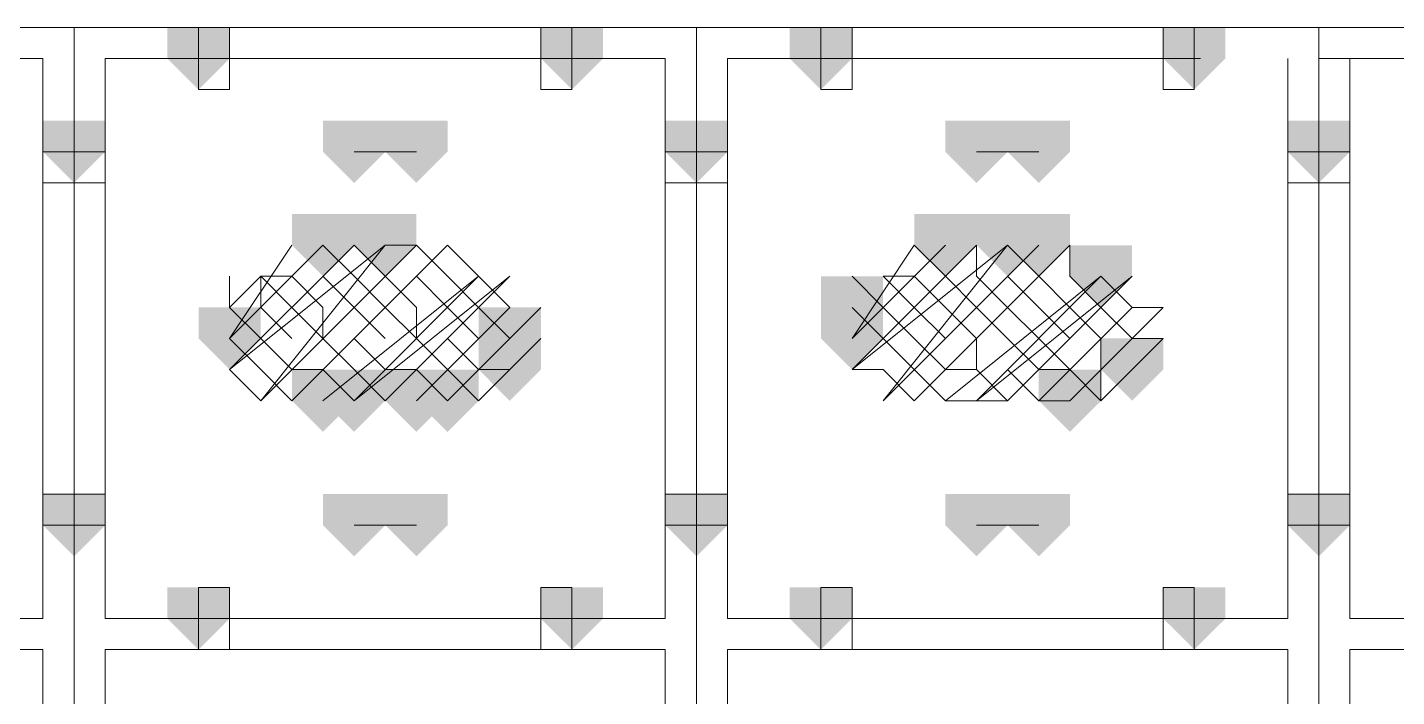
# Model space of a CAD drawing. Header units: millimetres. Extents: x 2315 to 4619, y 1334 to 1897.
# Drawn here: x 3735.823 to 3738.51, y 1527.128 to 1528.442 of the extents above; entities that cross this region are included whole.
import ezdxf

# ---------------------------------------------------------------- set-up
doc = ezdxf.new("R2010")
doc.units = ezdxf.units.MM
doc.linetypes.add('PDF_IMPORT', pattern=[1, 0.8, -0.2])
for name, color, linetype in [('PDF_3中心线层', 1, 'Continuous'), ('PDF_4虚线层', 2, 'Continuous'), ('PDF_5剖面线层', 2, 'Continuous'), ('PDF_细实线层', 7, 'Continuous')]:
    doc.layers.add(name, color=color, linetype=linetype)

msp = doc.modelspace()

# ---------------------------------------------------------------- hatches: boundary and pattern name
at = {"layer": 'PDF_3中心线层', "transparency": 33554559}
for points in [[(3736.1586, 1528.4417), (3736.0975, 1528.4417), (3736.0975, 1528.3806), (3736.1586, 1528.3195), (3736.2197, 1528.3806), (3736.2197, 1528.4417)], [(3736.1586, 1528.4417), (3736.0975, 1528.4417), (3736.0975, 1528.3806), (3736.1586, 1528.3195), (3736.2197, 1528.3806), (3736.2197, 1528.4417)], [(3736.1586, 1528.4417), (3736.0975, 1528.4417), (3736.0975, 1528.3806), (3736.1586, 1528.3195), (3736.2197, 1528.3806), (3736.2197, 1528.4417)], [(3736.1586, 1528.4417), (3736.0975, 1528.4417), (3736.0975, 1528.3806), (3736.1586, 1528.3195), (3736.2197, 1528.3806), (3736.2197, 1528.4417)], [(3736.8916, 1528.4417), (3736.8305, 1528.4417), (3736.8305, 1528.3806), (3736.8916, 1528.3195), (3736.9527, 1528.3806), (3736.9527, 1528.4417)], [(3736.8916, 1528.4417), (3736.8305, 1528.4417), (3736.8305, 1528.3806), (3736.8916, 1528.3195), (3736.9527, 1528.3806), (3736.9527, 1528.4417)], [(3736.8916, 1528.4417), (3736.8305, 1528.4417), (3736.8305, 1528.3806), (3736.8916, 1528.3195), (3736.9527, 1528.3806), (3736.9527, 1528.4417)], [(3736.8916, 1528.4417), (3736.8305, 1528.4417), (3736.8305, 1528.3806), (3736.8916, 1528.3195), (3736.9527, 1528.3806), (3736.9527, 1528.4417)], [(3737.3802, 1528.4417), (3737.3192, 1528.4417), (3737.3192, 1528.3806), (3737.3802, 1528.3195), (3737.4413, 1528.3806), (3737.4413, 1528.4417)], [(3737.3802, 1528.4417), (3737.3192, 1528.4417), (3737.3192, 1528.3806), (3737.3802, 1528.3195), (3737.4413, 1528.3806), (3737.4413, 1528.4417)], [(3737.3802, 1528.4417), (3737.3192, 1528.4417), (3737.3192, 1528.3806), (3737.3802, 1528.3195), (3737.4413, 1528.3806), (3737.4413, 1528.4417)], [(3737.3802, 1528.4417), (3737.3192, 1528.4417), (3737.3192, 1528.3806), (3737.3802, 1528.3195), (3737.4413, 1528.3806), (3737.4413, 1528.4417)], [(3738.1132, 1528.4417), (3738.0521, 1528.4417), (3738.0521, 1528.3806), (3738.1132, 1528.3195), (3738.1743, 1528.3806), (3738.1743, 1528.4417)], [(3738.1132, 1528.4417), (3738.0521, 1528.4417), (3738.0521, 1528.3806), (3738.1132, 1528.3195), (3738.1743, 1528.3806), (3738.1743, 1528.4417)], [(3738.1132, 1528.4417), (3738.0521, 1528.4417), (3738.0521, 1528.3806), (3738.1132, 1528.3195), (3738.1743, 1528.3806), (3738.1743, 1528.4417)], [(3738.1132, 1528.4417), (3738.0521, 1528.4417), (3738.0521, 1528.3806), (3738.1132, 1528.3195), (3738.1743, 1528.3806), (3738.1743, 1528.4417)], [(3735.9143, 1528.2584), (3735.8532, 1528.2584), (3735.8532, 1528.1974), (3735.9143, 1528.1363), (3735.9754, 1528.1974), (3735.9754, 1528.2584)], [(3735.9143, 1528.2584), (3735.8532, 1528.2584), (3735.8532, 1528.1974), (3735.9143, 1528.1363), (3735.9754, 1528.1974), (3735.9754, 1528.2584)], [(3735.9143, 1528.2584), (3735.8532, 1528.2584), (3735.8532, 1528.1974), (3735.9143, 1528.1363), (3735.9754, 1528.1974), (3735.9754, 1528.2584)], [(3735.9143, 1528.2584), (3735.8532, 1528.2584), (3735.8532, 1528.1974), (3735.9143, 1528.1363), (3735.9754, 1528.1974), (3735.9754, 1528.2584)], [(3737.1359, 1528.2584), (3737.0748, 1528.2584), (3737.0748, 1528.1974), (3737.1359, 1528.1363), (3737.197, 1528.1974), (3737.197, 1528.2584)], [(3737.1359, 1528.2584), (3737.0748, 1528.2584), (3737.0748, 1528.1974), (3737.1359, 1528.1363), (3737.197, 1528.1974), (3737.197, 1528.2584)], [(3737.1359, 1528.2584), (3737.0748, 1528.2584), (3737.0748, 1528.1974), (3737.1359, 1528.1363), (3737.197, 1528.1974), (3737.197, 1528.2584)], [(3737.1359, 1528.2584), (3737.0748, 1528.2584), (3737.0748, 1528.1974), (3737.1359, 1528.1363), (3737.197, 1528.1974), (3737.197, 1528.2584)], [(3738.3575, 1528.2584), (3738.2965, 1528.2584), (3738.2965, 1528.1974), (3738.3575, 1528.1363), (3738.4186, 1528.1974), (3738.4186, 1528.2584)], [(3738.3575, 1528.2584), (3738.2965, 1528.2584), (3738.2965, 1528.1974), (3738.3575, 1528.1363), (3738.4186, 1528.1974), (3738.4186, 1528.2584)], [(3738.3575, 1528.2584), (3738.2965, 1528.2584), (3738.2965, 1528.1974), (3738.3575, 1528.1363), (3738.4186, 1528.1974), (3738.4186, 1528.2584)], [(3738.3575, 1528.2584), (3738.2965, 1528.2584), (3738.2965, 1528.1974), (3738.3575, 1528.1363), (3738.4186, 1528.1974), (3738.4186, 1528.2584)], [(3735.9143, 1527.5255), (3735.8532, 1527.5255), (3735.8532, 1527.4644), (3735.9143, 1527.4033), (3735.9754, 1527.4644), (3735.9754, 1527.5255)], [(3735.9143, 1527.5255), (3735.8532, 1527.5255), (3735.8532, 1527.4644), (3735.9143, 1527.4033), (3735.9754, 1527.4644), (3735.9754, 1527.5255)], [(3737.1359, 1527.5255), (3737.0748, 1527.5255), (3737.0748, 1527.4644), (3737.1359, 1527.4033), (3737.197, 1527.4644), (3737.197, 1527.5255)], [(3737.1359, 1527.5255), (3737.0748, 1527.5255), (3737.0748, 1527.4644), (3737.1359, 1527.4033), (3737.197, 1527.4644), (3737.197, 1527.5255)], [(3738.3575, 1527.5255), (3738.2965, 1527.5255), (3738.2965, 1527.4644), (3738.3575, 1527.4033), (3738.4186, 1527.4644), (3738.4186, 1527.5255)], [(3738.3575, 1527.5255), (3738.2965, 1527.5255), (3738.2965, 1527.4644), (3738.3575, 1527.4033), (3738.4186, 1527.4644), (3738.4186, 1527.5255)], [(3736.1586, 1527.3422), (3736.0975, 1527.3422), (3736.0975, 1527.2811), (3736.1586, 1527.2201), (3736.2197, 1527.2811), (3736.2197, 1527.3422)], [(3736.1586, 1527.3422), (3736.0975, 1527.3422), (3736.0975, 1527.2811), (3736.1586, 1527.2201), (3736.2197, 1527.2811), (3736.2197, 1527.3422)], [(3736.1586, 1527.3422), (3736.0975, 1527.3422), (3736.0975, 1527.2811), (3736.1586, 1527.2201), (3736.2197, 1527.2811), (3736.2197, 1527.3422)], [(3736.1586, 1527.3422), (3736.0975, 1527.3422), (3736.0975, 1527.2811), (3736.1586, 1527.2201), (3736.2197, 1527.2811), (3736.2197, 1527.3422)], [(3736.8916, 1527.3422), (3736.8305, 1527.3422), (3736.8305, 1527.2811), (3736.8916, 1527.2201), (3736.9527, 1527.2811), (3736.9527, 1527.3422)], [(3736.8916, 1527.3422), (3736.8305, 1527.3422), (3736.8305, 1527.2811), (3736.8916, 1527.2201), (3736.9527, 1527.2811), (3736.9527, 1527.3422)], [(3736.8916, 1527.3422), (3736.8305, 1527.3422), (3736.8305, 1527.2811), (3736.8916, 1527.2201), (3736.9527, 1527.2811), (3736.9527, 1527.3422)], [(3736.8916, 1527.3422), (3736.8305, 1527.3422), (3736.8305, 1527.2811), (3736.8916, 1527.2201), (3736.9527, 1527.2811), (3736.9527, 1527.3422)], [(3737.3802, 1527.3422), (3737.3192, 1527.3422), (3737.3192, 1527.2811), (3737.3802, 1527.2201), (3737.4413, 1527.2811), (3737.4413, 1527.3422)], [(3737.3802, 1527.3422), (3737.3192, 1527.3422), (3737.3192, 1527.2811), (3737.3802, 1527.2201), (3737.4413, 1527.2811), (3737.4413, 1527.3422)], [(3737.3802, 1527.3422), (3737.3192, 1527.3422), (3737.3192, 1527.2811), (3737.3802, 1527.2201), (3737.4413, 1527.2811), (3737.4413, 1527.3422)], [(3737.3802, 1527.3422), (3737.3192, 1527.3422), (3737.3192, 1527.2811), (3737.3802, 1527.2201), (3737.4413, 1527.2811), (3737.4413, 1527.3422)], [(3738.1132, 1527.3422), (3738.0521, 1527.3422), (3738.0521, 1527.2811), (3738.1132, 1527.2201), (3738.1743, 1527.2811), (3738.1743, 1527.3422)], [(3738.1132, 1527.3422), (3738.0521, 1527.3422), (3738.0521, 1527.2811), (3738.1132, 1527.2201), (3738.1743, 1527.2811), (3738.1743, 1527.3422)], [(3738.1132, 1527.3422), (3738.0521, 1527.3422), (3738.0521, 1527.2811), (3738.1132, 1527.2201), (3738.1743, 1527.2811), (3738.1743, 1527.3422)], [(3738.1132, 1527.3422), (3738.0521, 1527.3422), (3738.0521, 1527.2811), (3738.1132, 1527.2201), (3738.1743, 1527.2811), (3738.1743, 1527.3422)]]:
    msp.add_hatch(color=256, dxfattribs=at).paths.add_polyline_path(points)
at = {"layer": 'PDF_5剖面线层', "transparency": 33554559}
for points in [[(3736.4029, 1528.0752), (3736.3419, 1528.0752), (3736.3419, 1528.0141), (3736.4029, 1527.953), (3736.464, 1528.0141), (3736.464, 1528.0752)], [(3736.5251, 1528.0752), (3736.464, 1528.0752), (3736.464, 1528.0141), (3736.5251, 1527.953), (3736.5862, 1528.0141), (3736.5862, 1528.0752)], [(3737.6246, 1528.0752), (3737.5635, 1528.0752), (3737.5635, 1528.0141), (3737.6246, 1527.953), (3737.6857, 1528.0141), (3737.6857, 1528.0752)], [(3737.7467, 1528.0752), (3737.6857, 1528.0752), (3737.6857, 1528.0141), (3737.7467, 1527.953), (3737.8078, 1528.0141), (3737.8078, 1528.0752)], [(3737.8078, 1528.0752), (3737.7467, 1528.0752), (3737.7467, 1528.0141), (3737.8078, 1527.953), (3737.8689, 1528.0141), (3737.8689, 1528.0752)], [(3737.93, 1528.0141), (3737.8689, 1528.0141), (3737.8689, 1527.953), (3737.93, 1527.8919), (3737.9911, 1527.953), (3737.9911, 1528.0141)], [(3737.4413, 1527.953), (3737.3802, 1527.953), (3737.3802, 1527.8919), (3737.4413, 1527.8309), (3737.5024, 1527.8919), (3737.5024, 1527.953)], [(3736.2197, 1527.8919), (3736.1586, 1527.8919), (3736.1586, 1527.8309), (3736.2197, 1527.7698), (3736.2808, 1527.8309), (3736.2808, 1527.8919)], [(3736.7694, 1527.8919), (3736.7084, 1527.8919), (3736.7084, 1527.8309), (3736.7694, 1527.7698), (3736.8305, 1527.8309), (3736.8305, 1527.8919)], [(3737.4413, 1527.8919), (3737.3802, 1527.8919), (3737.3802, 1527.8309), (3737.4413, 1527.7698), (3737.5024, 1527.8309), (3737.5024, 1527.8919)], [(3736.7694, 1527.8309), (3736.7084, 1527.8309), (3736.7084, 1527.7698), (3736.7694, 1527.7087), (3736.8305, 1527.7698), (3736.8305, 1527.8309)], [(3737.9911, 1527.8309), (3737.93, 1527.8309), (3737.93, 1527.7698), (3737.9911, 1527.7087), (3738.0521, 1527.7698), (3738.0521, 1527.8309)], [(3736.4029, 1527.7698), (3736.3419, 1527.7698), (3736.3419, 1527.7087), (3736.4029, 1527.6476), (3736.464, 1527.7087), (3736.464, 1527.7698)], [(3736.464, 1527.7698), (3736.4029, 1527.7698), (3736.4029, 1527.7087), (3736.464, 1527.6476), (3736.5251, 1527.7087), (3736.5251, 1527.7698)], [(3736.5862, 1527.7698), (3736.5251, 1527.7698), (3736.5251, 1527.7087), (3736.5862, 1527.6476), (3736.6473, 1527.7087), (3736.6473, 1527.7698)], [(3736.6473, 1527.7698), (3736.5862, 1527.7698), (3736.5862, 1527.7087), (3736.6473, 1527.6476), (3736.7084, 1527.7087), (3736.7084, 1527.7698)], [(3737.8689, 1527.7698), (3737.8078, 1527.7698), (3737.8078, 1527.7087), (3737.8689, 1527.6476), (3737.93, 1527.7087), (3737.93, 1527.7698)]]:
    msp.add_hatch(color=256, dxfattribs=at).paths.add_polyline_path(points)
at = {"layer": 'PDF_细实线层', "transparency": 33554559}
for points in [[(3736.1586, 1528.4417), (3736.0975, 1528.4417), (3736.0975, 1528.3806), (3736.1586, 1528.3195), (3736.2197, 1528.3806), (3736.2197, 1528.4417)], [(3736.8916, 1528.4417), (3736.8305, 1528.4417), (3736.8305, 1528.3806), (3736.8916, 1528.3195), (3736.9527, 1528.3806), (3736.9527, 1528.4417)], [(3737.3802, 1528.4417), (3737.3192, 1528.4417), (3737.3192, 1528.3806), (3737.3802, 1528.3195), (3737.4413, 1528.3806), (3737.4413, 1528.4417)], [(3738.1132, 1528.4417), (3738.0521, 1528.4417), (3738.0521, 1528.3806), (3738.1132, 1528.3195), (3738.1743, 1528.3806), (3738.1743, 1528.4417)], [(3735.9143, 1528.2584), (3735.8532, 1528.2584), (3735.8532, 1528.1974), (3735.9143, 1528.1363), (3735.9754, 1528.1974), (3735.9754, 1528.2584)], [(3736.464, 1528.2584), (3736.4029, 1528.2584), (3736.4029, 1528.1974), (3736.464, 1528.1363), (3736.5251, 1528.1974), (3736.5251, 1528.2584)], [(3736.5862, 1528.2584), (3736.5251, 1528.2584), (3736.5251, 1528.1974), (3736.5862, 1528.1363), (3736.6473, 1528.1974), (3736.6473, 1528.2584)], [(3737.1359, 1528.2584), (3737.0748, 1528.2584), (3737.0748, 1528.1974), (3737.1359, 1528.1363), (3737.197, 1528.1974), (3737.197, 1528.2584)], [(3737.6857, 1528.2584), (3737.6246, 1528.2584), (3737.6246, 1528.1974), (3737.6857, 1528.1363), (3737.7467, 1528.1974), (3737.7467, 1528.2584)], [(3737.8078, 1528.2584), (3737.7467, 1528.2584), (3737.7467, 1528.1974), (3737.8078, 1528.1363), (3737.8689, 1528.1974), (3737.8689, 1528.2584)], [(3738.3575, 1528.2584), (3738.2965, 1528.2584), (3738.2965, 1528.1974), (3738.3575, 1528.1363), (3738.4186, 1528.1974), (3738.4186, 1528.2584)], [(3735.9143, 1527.5255), (3735.8532, 1527.5255), (3735.8532, 1527.4644), (3735.9143, 1527.4033), (3735.9754, 1527.4644), (3735.9754, 1527.5255)], [(3736.464, 1527.5255), (3736.4029, 1527.5255), (3736.4029, 1527.4644), (3736.464, 1527.4033), (3736.5251, 1527.4644), (3736.5251, 1527.5255)], [(3736.5862, 1527.5255), (3736.5251, 1527.5255), (3736.5251, 1527.4644), (3736.5862, 1527.4033), (3736.6473, 1527.4644), (3736.6473, 1527.5255)], [(3737.1359, 1527.5255), (3737.0748, 1527.5255), (3737.0748, 1527.4644), (3737.1359, 1527.4033), (3737.197, 1527.4644), (3737.197, 1527.5255)], [(3737.6857, 1527.5255), (3737.6246, 1527.5255), (3737.6246, 1527.4644), (3737.6857, 1527.4033), (3737.7467, 1527.4644), (3737.7467, 1527.5255)], [(3737.8078, 1527.5255), (3737.7467, 1527.5255), (3737.7467, 1527.4644), (3737.8078, 1527.4033), (3737.8689, 1527.4644), (3737.8689, 1527.5255)], [(3738.3575, 1527.5255), (3738.2965, 1527.5255), (3738.2965, 1527.4644), (3738.3575, 1527.4033), (3738.4186, 1527.4644), (3738.4186, 1527.5255)], [(3736.1586, 1527.3422), (3736.0975, 1527.3422), (3736.0975, 1527.2811), (3736.1586, 1527.2201), (3736.2197, 1527.2811), (3736.2197, 1527.3422)], [(3736.8916, 1527.3422), (3736.8305, 1527.3422), (3736.8305, 1527.2811), (3736.8916, 1527.2201), (3736.9527, 1527.2811), (3736.9527, 1527.3422)], [(3737.3802, 1527.3422), (3737.3192, 1527.3422), (3737.3192, 1527.2811), (3737.3802, 1527.2201), (3737.4413, 1527.2811), (3737.4413, 1527.3422)], [(3738.1132, 1527.3422), (3738.0521, 1527.3422), (3738.0521, 1527.2811), (3738.1132, 1527.2201), (3738.1743, 1527.2811), (3738.1743, 1527.3422)]]:
    msp.add_hatch(color=256, dxfattribs=at).paths.add_polyline_path(points)

# ---------------------------------------------------------------- linework, layer by layer
at = {"layer": 'PDF_3中心线层', "lineweight": 18}
for points in [[(3735.9143, 1527.5255), (3735.9143, 1527.4644)], [(3737.1359, 1527.5255), (3737.1359, 1527.4644)], [(3738.3575, 1527.5255), (3738.3575, 1527.4644)]]:
    msp.add_lwpolyline(points, close=True, dxfattribs=at)
at = {"layer": 'PDF_4虚线层', "lineweight": 18}
for points in [[(3735.9143, 1528.4417), (3735.9143, 1525.4487)], [(3737.1359, 1528.4417), (3737.1359, 1525.4487)], [(3738.3575, 1528.4417), (3738.3575, 1525.4487)]]:
    msp.add_lwpolyline(points, dxfattribs=at)
at = {"layer": 'PDF_5剖面线层', "lineweight": 13}
for points in [[(3736.3419, 1528.0141), (3736.2197, 1527.8309), (3736.4029, 1528.0141), (3736.464, 1527.953), (3736.5251, 1527.8919), (3736.5862, 1527.8309), (3736.5862, 1527.8919), (3736.5251, 1527.953), (3736.464, 1528.0141), (3736.2197, 1527.7698), (3736.5251, 1528.0141), (3736.2808, 1527.7087), (3736.5862, 1528.0141), (3736.5251, 1528.0141)], [(3736.3419, 1527.7087), (3736.6473, 1528.0141), (3736.3419, 1527.7087)], [(3736.5862, 1527.7087), (3736.7694, 1527.8919), (3736.7084, 1527.953), (3736.6473, 1528.0141)], [(3736.5862, 1528.0141), (3736.6473, 1527.953), (3736.7084, 1527.8919), (3736.7694, 1527.8309), (3736.7084, 1527.8919)], [(3737.6246, 1528.0141), (3737.4413, 1527.8309), (3737.5635, 1528.0141), (3737.6246, 1527.953), (3737.6857, 1527.8919), (3737.7467, 1527.8309), (3737.8078, 1527.7698), (3737.8689, 1527.7698), (3737.8078, 1527.8309), (3737.7467, 1527.8919), (3737.6857, 1527.953), (3737.6857, 1528.0141), (3737.4413, 1527.7698), (3737.7467, 1528.0141), (3737.5024, 1527.7087), (3737.8078, 1528.0141)], [(3737.5635, 1527.7087), (3737.8689, 1528.0141), (3737.5635, 1527.7087)], [(3737.93, 1527.7087), (3737.93, 1527.7698), (3737.93, 1527.8309), (3737.8689, 1527.8919), (3737.8078, 1527.953), (3737.7467, 1528.0141)], [(3737.8689, 1527.7698), (3737.93, 1527.7087), (3738.0521, 1527.8309), (3737.9911, 1527.8309), (3737.93, 1527.8919), (3737.8689, 1527.953), (3737.8689, 1528.0141)], [(3736.464, 1527.7087), (3736.4029, 1527.7698), (3736.3419, 1527.7698), (3736.2808, 1527.8309), (3736.2197, 1527.8919), (3736.2808, 1527.953), (3736.3419, 1527.8919), (3736.4029, 1527.8309), (3736.464, 1527.7698), (3736.5251, 1527.7087), (3736.7694, 1527.953), (3736.464, 1527.7087), (3736.7084, 1527.953), (3736.4029, 1527.7087)], [(3736.2197, 1527.8919), (3736.2197, 1527.953)], [(3736.3419, 1527.8309), (3736.2808, 1527.8919), (3736.2808, 1527.953), (3736.3419, 1527.953), (3736.4029, 1527.8919), (3736.4029, 1527.8309)], [(3736.5251, 1527.8309), (3736.464, 1527.8919), (3736.4029, 1527.953)], [(3736.7084, 1527.8309), (3736.6473, 1527.8919), (3736.5862, 1527.953)], [(3737.4413, 1527.8919), (3737.5024, 1527.8309), (3737.5635, 1527.7698), (3737.6246, 1527.7087), (3737.93, 1527.953), (3737.6857, 1527.7087), (3737.9911, 1527.953), (3737.7467, 1527.7087), (3737.6857, 1527.7698), (3737.6857, 1527.8309), (3737.6246, 1527.8919), (3737.5635, 1527.953), (3737.5024, 1527.953), (3737.5635, 1527.8919), (3737.6246, 1527.8309)], [(3737.6857, 1527.7698), (3737.6246, 1527.7698), (3737.5635, 1527.8309), (3737.5024, 1527.8919), (3737.4413, 1527.953)], [(3737.7467, 1527.7698), (3737.8078, 1527.7087), (3737.9911, 1527.8919), (3737.93, 1527.953)], [(3737.8689, 1527.8309), (3737.8078, 1527.8919), (3737.7467, 1527.953)], [(3736.464, 1527.8309), (3736.5251, 1527.7698), (3736.5862, 1527.7698), (3736.6473, 1527.7087), (3736.8305, 1527.8919)], [(3737.8078, 1527.7087), (3737.8689, 1527.7087), (3738.0521, 1527.8919), (3737.9911, 1527.8919)], [(3736.3419, 1527.7087), (3736.2808, 1527.7698), (3736.2197, 1527.8309)], [(3736.5862, 1527.8309), (3736.6473, 1527.7698), (3736.7084, 1527.7087), (3736.8305, 1527.8309)], [(3736.7694, 1527.7698), (3736.7084, 1527.7698), (3736.6473, 1527.8309)], [(3736.2808, 1527.7087), (3736.2197, 1527.7698)], [(3737.4413, 1527.7698), (3737.5024, 1527.7698), (3737.5635, 1527.7087)], [(3737.7467, 1527.7087), (3737.6857, 1527.7087), (3737.6246, 1527.7087)]]:
    msp.add_lwpolyline(points, dxfattribs=at)
at = {"layer": 'PDF_细实线层', "lineweight": 18}
for points in [[(3740.8619, 1525.6319), (3740.8619, 1525.4487), (3732.1884, 1525.4487), (3732.1884, 1528.4417), (3740.8619, 1528.4417), (3740.8619, 1525.693)], [(3738.2965, 1528.3806), (3738.2965, 1527.2811), (3737.197, 1527.2811), (3737.197, 1528.3806)], [(3738.4186, 1528.3806), (3738.4186, 1527.2811), (3739.5181, 1527.2811), (3739.5181, 1528.3806)], [(3736.5862, 1528.1974), (3736.464, 1528.1974), (3736.5862, 1528.1974)], [(3737.8078, 1528.1974), (3737.6857, 1528.1974), (3737.8078, 1528.1974)], [(3736.5862, 1527.4644), (3736.464, 1527.4644), (3736.5862, 1527.4644)], [(3737.8078, 1527.4644), (3737.6857, 1527.4644), (3737.8078, 1527.4644)], [(3736.8916, 1527.3422), (3736.8916, 1527.2201), (3736.8916, 1527.3422)], [(3737.197, 1526.1817), (3737.197, 1527.2201), (3738.2965, 1527.2201), (3738.2965, 1526.1817)], [(3738.4186, 1526.1817), (3738.4186, 1527.2201), (3739.5181, 1527.2201), (3739.5181, 1526.1817)]]:
    msp.add_lwpolyline(points, dxfattribs=at)
for points in [[(3736.1586, 1528.4417), (3736.1586, 1528.3195), (3736.2197, 1528.3195), (3736.2197, 1528.4417)], [(3736.8916, 1528.4417), (3736.8916, 1528.3195), (3736.8305, 1528.3195), (3736.8305, 1528.4417)], [(3737.3802, 1528.4417), (3737.3802, 1528.3195), (3737.4413, 1528.3195), (3737.4413, 1528.4417)], [(3738.1132, 1528.4417), (3738.1132, 1528.3195), (3738.0521, 1528.3195), (3738.0521, 1528.4417)], [(3734.7538, 1527.2811), (3734.7538, 1528.3806), (3735.8532, 1528.3806), (3735.8532, 1527.2811)], [(3735.9754, 1527.2811), (3735.9754, 1528.3806), (3737.0748, 1528.3806), (3737.0748, 1527.2811)], [(3735.8532, 1528.1974), (3735.9754, 1528.1974), (3735.9754, 1528.1363), (3735.8532, 1528.1363)], [(3735.8532, 1528.1974), (3735.9754, 1528.1974), (3735.9754, 1528.1363), (3735.8532, 1528.1363)], [(3737.0748, 1528.1974), (3737.197, 1528.1974), (3737.197, 1528.1363), (3737.0748, 1528.1363)], [(3737.0748, 1528.1974), (3737.197, 1528.1974), (3737.197, 1528.1363), (3737.0748, 1528.1363)], [(3738.2965, 1528.1974), (3738.4186, 1528.1974), (3738.4186, 1528.1363), (3738.2965, 1528.1363)], [(3738.2965, 1528.1974), (3738.4186, 1528.1974), (3738.4186, 1528.1363), (3738.2965, 1528.1363)], [(3735.9754, 1527.5255), (3735.9754, 1527.4644), (3735.8532, 1527.4644), (3735.8532, 1527.5255)], [(3735.9754, 1527.5255), (3735.9754, 1527.4644), (3735.8532, 1527.4644), (3735.8532, 1527.5255)], [(3737.197, 1527.5255), (3737.197, 1527.4644), (3737.0748, 1527.4644), (3737.0748, 1527.5255)], [(3737.197, 1527.5255), (3737.197, 1527.4644), (3737.0748, 1527.4644), (3737.0748, 1527.5255)], [(3738.4186, 1527.5255), (3738.4186, 1527.4644), (3738.2965, 1527.4644), (3738.2965, 1527.5255)], [(3738.4186, 1527.5255), (3738.4186, 1527.4644), (3738.2965, 1527.4644), (3738.2965, 1527.5255)], [(3736.1586, 1527.2201), (3736.1586, 1527.3422), (3736.2197, 1527.3422), (3736.2197, 1527.2201)], [(3736.1586, 1527.2201), (3736.1586, 1527.3422), (3736.2197, 1527.3422), (3736.2197, 1527.2201)], [(3736.8916, 1527.3422), (3736.8305, 1527.3422), (3736.8305, 1527.2201), (3736.8916, 1527.2201), (3736.8305, 1527.2201), (3736.8305, 1527.3422)], [(3737.3802, 1527.2201), (3737.3802, 1527.3422), (3737.4413, 1527.3422), (3737.4413, 1527.2201)], [(3737.3802, 1527.2201), (3737.3802, 1527.3422), (3737.4413, 1527.3422), (3737.4413, 1527.2201)], [(3738.0521, 1527.3422), (3738.1132, 1527.3422), (3738.1132, 1527.2201), (3738.0521, 1527.2201)], [(3738.0521, 1527.3422), (3738.1132, 1527.3422), (3738.1132, 1527.2201), (3738.0521, 1527.2201)], [(3734.7538, 1526.1817), (3735.8532, 1526.1817), (3735.8532, 1527.2201), (3734.7538, 1527.2201)], [(3735.9754, 1526.1817), (3737.0748, 1526.1817), (3737.0748, 1527.2201), (3735.9754, 1527.2201)]]:
    msp.add_lwpolyline(points, close=True, dxfattribs=at)
at = {"layer": 'PDF_细实线层', "linetype": 'PDF_IMPORT', "lineweight": 18, "ltscale": 1.160541}
msp.add_lwpolyline([(3737.197, 1528.3806), (3740.7397, 1528.3806)], dxfattribs=at)

doc.saveas('drawing.dxf')
